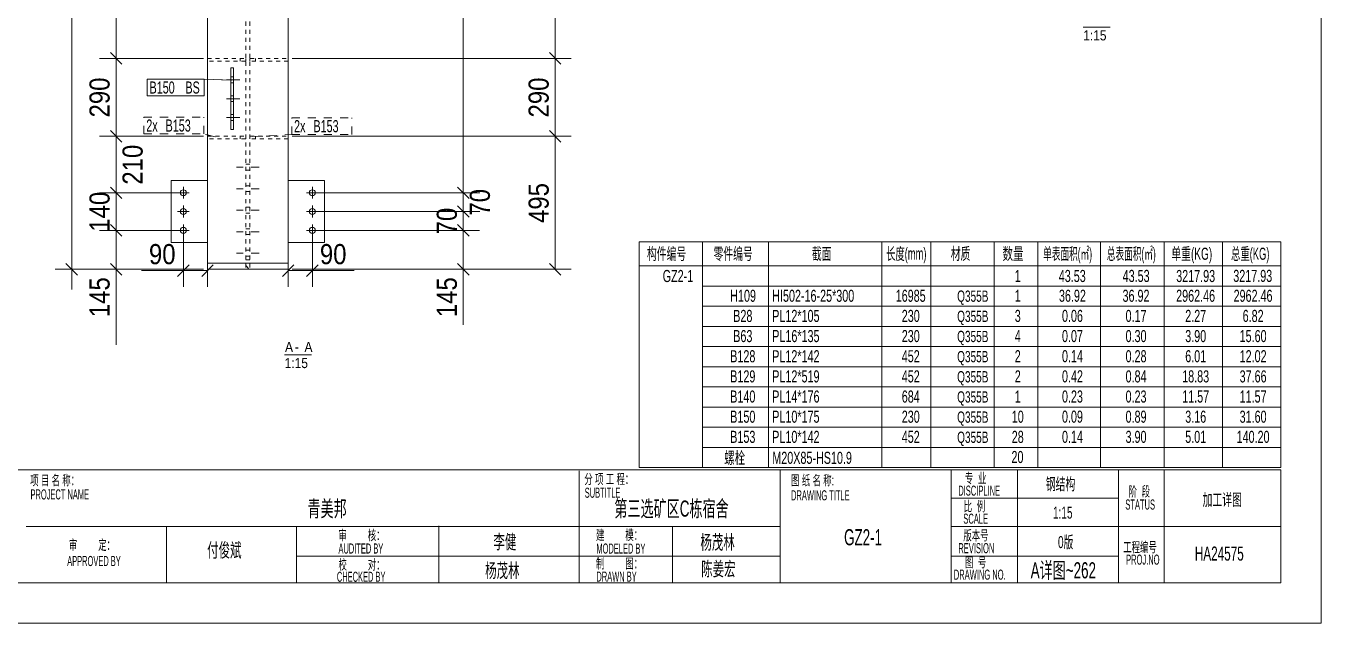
# Model space of a CAD drawing. Header units: inches. Extents: x 0 to 632, y -2591 to 0.
# Drawn here: x 265.1 to 586.5, y -1271 to -1122.9 of the extents above; entities that cross this region are included whole.
import ezdxf

# ---------------------------------------------------------------- set-up
doc = ezdxf.new("R2010")
doc.units = ezdxf.units.IN
doc.header["$MEASUREMENT"] = 0
for name, pattern in [('XKITLINE00', [0]), ('XKITLINE01', [4, 1, -1, 1, -1]), ('XKITLINE02', [4, 2, -2])]:
    doc.linetypes.add(name, pattern=pattern)
for name, color, linetype, lineweight in [('Bolt', 7, 'Continuous', 0), ('DrawingSheet', 5, 'Continuous', 0), ('OtherObjectType', 1, 'Continuous', 0), ('Part', 2, 'Continuous', 0), ('PartMark', 3, 'Continuous', 0), ('Z-DIMENSIONS', 1, 'Continuous', 0)]:
    doc.layers.add(name, color=color, linetype=linetype, lineweight=lineweight)
doc.styles.add('Arial', font='arial.ttf')
doc.styles.add('Arial Narrow', font='ARIAL.TTF')
doc.styles.add('romsim', font='ARIAL.TTF')

# ---------------------------------------------------------------- blocks, each defined once
blk = doc.blocks.new('A详图~262 (GZ2-1)')
at = {"layer": 'Bolt', "color": 2, "linetype": 'XKITLINE00', "lineweight": 0}
for p, q in [((317.38, 139.76), (320.72, 139.76)), ((317.38, 139.76), (320.72, 139.76)), ((318.52, 140.49), (319.18, 140.49)), ((318.52, 140.49), (319.18, 140.49)), ((318.52, 139.03), (319.18, 139.03)), ((318.52, 139.03), (319.18, 139.03)), ((317.38, 135.09), (320.72, 135.09)), ((317.38, 135.09), (320.72, 135.09)), ((318.52, 135.83), (319.18, 135.83)), ((318.52, 135.83), (319.18, 135.83)), ((318.52, 134.36), (319.18, 134.36)), ((318.52, 134.36), (319.18, 134.36)), ((317.38, 130.43), (320.72, 130.43)), ((317.38, 130.43), (320.72, 130.43)), ((318.52, 131.16), (319.18, 131.16)), ((318.52, 131.16), (319.18, 131.16)), ((318.52, 129.69), (319.18, 129.69)), ((318.52, 129.69), (319.18, 129.69)), ((306.72, 113.23), (306.72, 112.25)), ((306.72, 110.29), (306.72, 113.23)), ((338.72, 113.23), (338.72, 112.25)), ((338.72, 113.23), (338.72, 110.29)), ((305.25, 111.76), (306.23, 111.76)), ((305.25, 111.76), (308.18, 111.76)), ((306.72, 110.29), (306.72, 111.27)), ((308.18, 111.76), (307.21, 111.76)), ((337.25, 111.76), (338.23, 111.76)), ((340.18, 111.76), (337.25, 111.76)), ((338.72, 110.29), (338.72, 111.27)), ((340.18, 111.76), (339.21, 111.76)), ((305.25, 107.09), (306.23, 107.09)), ((305.25, 107.09), (308.18, 107.09)), ((306.72, 108.56), (306.72, 107.58)), ((306.72, 105.63), (306.72, 108.56)), ((306.72, 105.63), (306.72, 106.6)), ((308.18, 107.09), (307.21, 107.09)), ((337.25, 107.09), (338.23, 107.09)), ((340.18, 107.09), (337.25, 107.09)), ((338.72, 108.56), (338.72, 107.58)), ((338.72, 108.56), (338.72, 105.63)), ((338.72, 105.63), (338.72, 106.6)), ((340.18, 107.09), (339.21, 107.09)), ((306.72, 103.89), (306.72, 102.92)), ((306.72, 100.96), (306.72, 103.89)), ((338.72, 103.89), (338.72, 102.92)), ((338.72, 103.89), (338.72, 100.96)), ((305.25, 102.43), (306.23, 102.43)), ((305.25, 102.43), (308.18, 102.43)), ((306.72, 100.96), (306.72, 101.94)), ((308.18, 102.43), (307.21, 102.43)), ((337.25, 102.43), (338.23, 102.43)), ((340.18, 102.43), (337.25, 102.43)), ((338.72, 100.96), (338.72, 101.94)), ((340.18, 102.43), (339.21, 102.43))]:
    blk.add_line(p, q, dxfattribs=at)
at = {"layer": 'Bolt', "color": 2, "linetype": 'XKITLINE02', "lineweight": 0}
for p, q in [((320.72, 139.76), (317.38, 139.76)), ((320.72, 139.76), (317.38, 139.76)), ((319.18, 140.49), (318.52, 140.49)), ((319.18, 140.49), (318.52, 140.49)), ((319.18, 139.03), (318.52, 139.03)), ((319.18, 139.03), (318.52, 139.03)), ((320.72, 135.09), (317.38, 135.09)), ((320.72, 135.09), (317.38, 135.09)), ((319.18, 135.83), (318.52, 135.83)), ((319.18, 135.83), (318.52, 135.83)), ((319.18, 134.36), (318.52, 134.36)), ((319.18, 134.36), (318.52, 134.36)), ((320.72, 130.43), (317.38, 130.43)), ((320.72, 130.43), (317.38, 130.43)), ((319.18, 131.16), (318.52, 131.16)), ((319.18, 131.16), (318.52, 131.16)), ((319.18, 129.69), (318.52, 129.69)), ((319.18, 129.69), (318.52, 129.69)), ((325.55, 118.09), (319.88, 118.09)), ((325.55, 118.09), (319.88, 118.09)), ((325.55, 118.09), (319.88, 118.09)), ((325.55, 118.09), (319.88, 118.09)), ((323.25, 118.83), (322.18, 118.83)), ((323.25, 118.83), (322.18, 118.83)), ((323.25, 118.83), (322.18, 118.83)), ((323.25, 118.83), (322.18, 118.83)), ((323.25, 117.36), (322.18, 117.36)), ((323.25, 117.36), (322.18, 117.36)), ((323.25, 117.36), (322.18, 117.36)), ((323.25, 117.36), (322.18, 117.36)), ((325.55, 112.76), (319.88, 112.76)), ((325.55, 112.76), (319.88, 112.76)), ((325.55, 112.76), (319.88, 112.76)), ((325.55, 112.76), (319.88, 112.76)), ((323.25, 113.49), (322.18, 113.49)), ((323.25, 113.49), (322.18, 113.49)), ((323.25, 113.49), (322.18, 113.49)), ((323.25, 113.49), (322.18, 113.49)), ((323.25, 112.03), (322.18, 112.03)), ((323.25, 112.03), (322.18, 112.03)), ((323.25, 112.03), (322.18, 112.03)), ((323.25, 112.03), (322.18, 112.03)), ((325.55, 107.43), (319.88, 107.43)), ((325.55, 107.43), (319.88, 107.43)), ((325.55, 107.43), (319.88, 107.43)), ((325.55, 107.43), (319.88, 107.43)), ((323.25, 108.16), (322.18, 108.16)), ((323.25, 108.16), (322.18, 108.16)), ((323.25, 108.16), (322.18, 108.16)), ((323.25, 108.16), (322.18, 108.16)), ((323.25, 106.69), (322.18, 106.69)), ((323.25, 106.69), (322.18, 106.69)), ((323.25, 106.69), (322.18, 106.69)), ((323.25, 106.69), (322.18, 106.69)), ((325.55, 102.09), (319.88, 102.09)), ((325.55, 102.09), (319.88, 102.09)), ((325.55, 102.09), (319.88, 102.09)), ((325.55, 102.09), (319.88, 102.09)), ((323.25, 102.83), (322.18, 102.83)), ((323.25, 102.83), (322.18, 102.83)), ((323.25, 102.83), (322.18, 102.83)), ((323.25, 102.83), (322.18, 102.83)), ((323.25, 101.36), (322.18, 101.36)), ((323.25, 101.36), (322.18, 101.36)), ((323.25, 101.36), (322.18, 101.36)), ((323.25, 101.36), (322.18, 101.36)), ((325.55, 96.76), (319.88, 96.76)), ((325.55, 96.76), (319.88, 96.76)), ((325.55, 96.76), (319.88, 96.76)), ((325.55, 96.76), (319.88, 96.76)), ((323.25, 97.49), (322.18, 97.49)), ((323.25, 97.49), (322.18, 97.49)), ((323.25, 97.49), (322.18, 97.49)), ((323.25, 97.49), (322.18, 97.49)), ((323.25, 96.03), (322.18, 96.03)), ((323.25, 96.03), (322.18, 96.03)), ((323.25, 96.03), (322.18, 96.03)), ((323.25, 96.03), (322.18, 96.03))]:
    blk.add_line(p, q, dxfattribs=at)
at = {"layer": 'Bolt', "color": 2, "linetype": 'XKITLINE00', "lineweight": 0}
for centre in [(306.72, 111.76), (338.72, 111.76), (306.72, 107.09), (338.72, 107.09), (306.72, 102.43), (338.72, 102.43)]:
    blk.add_circle(centre, 0.733, dxfattribs=at)
at = {"layer": 'DrawingSheet', "color": 5, "linetype": 'XKITLINE00', "lineweight": 0}
for p, q in [((589, 5), (589, 836)), ((5, 5), (589, 5))]:
    blk.add_line(p, q, dxfattribs=at)
at = {"layer": 'OtherObjectType', "color": 6, "linetype": 'XKITLINE00', "lineweight": 0}
for p, q in [((529.98, 152.79), (536.64, 152.79)), ((331.85, 71.51), (338.52, 71.51))]:
    blk.add_line(p, q, dxfattribs=at)
at = {"layer": 'OtherObjectType', "color": 3, "linetype": 'XKITLINE00', "lineweight": 0}
for p, q in [((419.8, 93.6), (419.8, 99.6)), ((579, 99.6), (419.8, 99.6)), ((435.5, 99.6), (435.5, 93.6)), ((451.9, 93.6), (451.9, 99.6)), ((480, 93.6), (480, 99.6)), ((492.17, 93.6), (492.17, 99.6)), ((507.9, 93.6), (507.9, 99.6)), ((518.7, 93.6), (518.7, 99.6)), ((534.3, 99.6), (534.3, 93.6)), ((550.1, 99.6), (550.1, 93.6)), ((564.5, 99.6), (564.5, 93.6)), ((579, 93.6), (579, 99.6)), ((579, 93.6), (419.8, 93.6)), ((419.8, 88.6), (419.8, 93.6)), ((419.8, 93.6), (579, 93.6)), ((435.5, 93.6), (435.5, 88.6)), ((451.9, 93.6), (451.9, 88.6)), ((480, 93.6), (480, 88.6)), ((492.17, 93.6), (492.17, 88.6)), ((507.9, 93.6), (507.9, 88.6)), ((518.7, 88.6), (518.7, 93.6)), ((534.3, 93.6), (534.3, 88.6)), ((550.1, 88.6), (550.1, 93.6)), ((564.5, 88.6), (564.5, 93.6)), ((579, 93.6), (579, 88.6)), ((419.8, 83.6), (419.8, 88.6)), ((435.5, 88.6), (579, 88.6)), ((435.5, 88.6), (435.5, 83.6)), ((451.9, 88.6), (451.9, 83.6)), ((480, 88.6), (480, 83.6)), ((492.17, 88.6), (492.17, 83.6)), ((507.9, 88.6), (507.9, 83.6)), ((518.7, 88.6), (518.7, 83.6)), ((534.3, 88.6), (534.3, 83.6)), ((550.1, 83.6), (550.1, 88.6)), ((564.5, 88.6), (564.5, 83.6)), ((579, 88.6), (579, 83.6)), ((419.8, 78.6), (419.8, 83.6)), ((435.5, 83.6), (579, 83.6)), ((435.5, 83.6), (435.5, 78.6)), ((451.9, 83.6), (451.9, 78.6)), ((480, 83.6), (480, 78.6)), ((492.17, 83.6), (492.17, 78.6)), ((507.9, 83.6), (507.9, 78.6)), ((518.7, 83.6), (518.7, 78.6)), ((534.3, 83.6), (534.3, 78.6)), ((550.1, 78.6), (550.1, 83.6)), ((564.5, 83.6), (564.5, 78.6)), ((579, 83.6), (579, 78.6)), ((419.8, 73.6), (419.8, 78.6)), ((435.5, 78.6), (579, 78.6)), ((435.5, 78.6), (435.5, 73.6)), ((451.9, 78.6), (451.9, 73.6)), ((480, 78.6), (480, 73.6)), ((492.17, 78.6), (492.17, 73.6)), ((507.9, 78.6), (507.9, 73.6)), ((518.7, 78.6), (518.7, 73.6)), ((534.3, 78.6), (534.3, 73.6)), ((550.1, 73.6), (550.1, 78.6)), ((564.5, 78.6), (564.5, 73.6)), ((579, 78.6), (579, 73.6)), ((419.8, 68.6), (419.8, 73.6)), ((435.5, 73.6), (579, 73.6)), ((435.5, 73.6), (435.5, 68.6)), ((451.9, 73.6), (451.9, 68.6)), ((480, 73.6), (480, 68.6)), ((492.17, 73.6), (492.17, 68.6)), ((507.9, 73.6), (507.9, 68.6)), ((518.7, 73.6), (518.7, 68.6)), ((534.3, 73.6), (534.3, 68.6)), ((550.1, 68.6), (550.1, 73.6)), ((564.5, 73.6), (564.5, 68.6)), ((579, 73.6), (579, 68.6)), ((419.8, 63.6), (419.8, 68.6)), ((435.5, 68.6), (579, 68.6)), ((435.5, 68.6), (435.5, 63.6)), ((451.9, 68.6), (451.9, 63.6)), ((480, 68.6), (480, 63.6)), ((492.17, 68.6), (492.17, 63.6)), ((507.9, 68.6), (507.9, 63.6)), ((518.7, 68.6), (518.7, 63.6)), ((534.3, 68.6), (534.3, 63.6)), ((550.1, 63.6), (550.1, 68.6)), ((564.5, 68.6), (564.5, 63.6)), ((579, 68.6), (579, 63.6)), ((419.8, 58.6), (419.8, 63.6)), ((435.5, 63.6), (579, 63.6)), ((435.5, 63.6), (435.5, 58.6)), ((451.9, 63.6), (451.9, 58.6)), ((480, 63.6), (480, 58.6)), ((492.17, 63.6), (492.17, 58.6)), ((507.9, 63.6), (507.9, 58.6)), ((518.7, 63.6), (518.7, 58.6)), ((534.3, 63.6), (534.3, 58.6)), ((550.1, 58.6), (550.1, 63.6)), ((564.5, 63.6), (564.5, 58.6)), ((579, 63.6), (579, 58.6)), ((419.8, 53.6), (419.8, 58.6)), ((435.5, 58.6), (579, 58.6)), ((435.5, 58.6), (435.5, 53.6)), ((451.9, 58.6), (451.9, 53.6)), ((480, 58.6), (480, 53.6)), ((492.17, 58.6), (492.17, 53.6)), ((507.9, 58.6), (507.9, 53.6)), ((518.7, 58.6), (518.7, 53.6)), ((534.3, 58.6), (534.3, 53.6)), ((550.1, 53.6), (550.1, 58.6)), ((564.5, 58.6), (564.5, 53.6)), ((579, 58.6), (579, 53.6)), ((419.8, 48.6), (419.8, 53.6)), ((435.5, 53.6), (579, 53.6)), ((435.5, 53.6), (435.5, 48.6)), ((451.9, 53.6), (451.9, 48.6)), ((480, 53.6), (480, 48.6)), ((492.17, 53.6), (492.17, 48.6)), ((507.9, 53.6), (507.9, 48.6)), ((518.7, 53.6), (518.7, 48.6)), ((534.3, 53.6), (534.3, 48.6)), ((550.1, 48.6), (550.1, 53.6)), ((564.5, 53.6), (564.5, 48.6)), ((579, 53.6), (579, 48.6)), ((419.8, 43.6), (419.8, 48.6)), ((419.8, 43.6), (419.8, 48.6)), ((435.5, 48.6), (579, 48.6)), ((435.5, 48.6), (435.5, 43.6)), ((451.9, 48.6), (451.9, 43.6)), ((480, 43.6), (480, 48.6)), ((492.17, 48.6), (492.17, 43.6)), ((507.9, 48.6), (507.9, 43.6)), ((518.7, 43.6), (518.7, 48.6)), ((534.3, 48.6), (534.3, 43.6)), ((550.1, 43.6), (550.1, 48.6)), ((564.5, 48.6), (564.5, 43.6)), ((579, 48.6), (579, 43.6)), ((579, 43), (171.6, 43)), ((406.8, 43), (336.8, 43)), ((404.9, 42.8), (404.9, 15.1)), ((579, 43.6), (419.8, 43.6)), ((435.5, 43.6), (579, 43.6)), ((454.8, 43), (454.8, 15)), ((497.2, 43), (497.2, 15)), ((513.7, 43), (513.7, 15)), ((538.7, 43), (538.7, 15)), ((550.1, 43), (550.1, 15)), ((579, 43), (579, 15)), ((538.7, 36), (497.2, 36)), ((454.8, 29), (267.7, 29)), ((302.5, 29), (302.5, 15)), ((334.8, 29), (334.8, 15)), ((370.1, 29.1), (370.1, 15.1)), ((428.1, 29), (428.1, 15)), ((579, 29), (497.2, 29)), ((454.8, 21.6), (334.8, 21.6)), ((538.7, 21.6), (497.2, 21.6)), ((579, 15), (171.6, 15))]:
    blk.add_line(p, q, dxfattribs=at)
at = {"layer": 'Part', "color": 2, "linetype": 'XKITLINE00', "lineweight": 0}
for p, q in [((312.72, 182.2), (312.72, 92.76)), ((332.72, 182.2), (332.72, 92.76)), ((318.52, 142.76), (319.18, 142.76)), ((318.52, 127.43), (318.52, 142.76)), ((319.18, 142.76), (319.18, 127.43)), ((319.18, 127.43), (318.52, 127.43)), ((303.72, 114.76), (312.72, 114.76)), ((303.72, 114.76), (303.72, 99.43)), ((332.72, 114.76), (341.72, 114.76)), ((341.72, 114.76), (341.72, 99.43)), ((303.72, 99.43), (312.72, 99.43)), ((341.72, 99.43), (332.72, 99.43)), ((312.72, 94.29), (332.72, 94.29)), ((332.72, 92.76), (312.72, 92.76))]:
    blk.add_line(p, q, dxfattribs=at)
at = {"layer": 'Part', "color": 6, "linetype": 'XKITLINE01', "lineweight": 0}
for p, q in [((322.18, 182.2), (322.18, 92.76)), ((323.25, 182.2), (323.25, 92.76)), ((312.72, 145.09), (322.18, 145.09)), ((312.72, 144.43), (312.72, 145.09)), ((320.85, 145.09), (320.85, 144.43)), ((322.18, 145.09), (322.18, 144.43)), ((323.25, 145.09), (332.72, 145.09)), ((323.25, 144.43), (323.25, 145.09)), ((324.58, 145.09), (324.58, 144.43)), ((332.72, 145.09), (332.72, 144.43)), ((322.18, 144.43), (312.72, 144.43)), ((319.18, 142.76), (318.52, 142.76)), ((318.52, 142.76), (318.52, 127.43)), ((319.18, 127.43), (319.18, 142.76)), ((332.72, 144.43), (323.25, 144.43)), ((312.72, 125.76), (322.18, 125.76)), ((312.72, 125.09), (312.72, 125.76)), ((318.52, 127.43), (319.18, 127.43)), ((320.85, 125.76), (320.85, 125.09)), ((322.18, 125.76), (322.18, 125.09)), ((323.25, 125.76), (332.72, 125.76)), ((323.25, 125.09), (323.25, 125.76)), ((324.58, 125.76), (324.58, 125.09)), ((332.72, 125.76), (332.72, 125.09)), ((322.18, 125.09), (312.72, 125.09)), ((332.72, 125.09), (323.25, 125.09)), ((303.72, 99.43), (303.72, 114.76)), ((303.72, 114.76), (312.72, 114.76)), ((312.72, 114.76), (312.72, 99.43)), ((312.72, 114.76), (312.72, 99.43)), ((332.72, 114.76), (341.72, 114.76)), ((332.72, 99.43), (332.72, 114.76)), ((332.72, 99.43), (332.72, 114.76)), ((341.72, 114.76), (341.72, 99.43)), ((312.72, 99.43), (303.72, 99.43)), ((341.72, 99.43), (332.72, 99.43)), ((322.18, 95.09), (323.25, 95.09)), ((322.18, 93.69), (323.12, 92.76))]:
    blk.add_line(p, q, dxfattribs=at)
at = {"layer": 'PartMark', "color": 4, "linetype": 'XKITLINE00', "lineweight": 0}
for p, q in [((297.73, 139.96), (311.91, 139.96)), ((297.73, 135.76), (297.73, 139.96)), ((311.91, 135.76), (311.91, 139.96)), ((318.67, 139.67), (311.91, 139.96)), ((316.17, 139.78), (318.67, 139.67)), ((297.73, 135.76), (311.91, 135.76)), ((312.21, 126.23), (314.63, 125.61)), ((326.43, 125.81), (323.93, 125.68))]:
    blk.add_line(p, q, dxfattribs=at)
at = {"layer": 'PartMark', "color": 4, "linetype": 'XKITLINE02', "lineweight": 0}
for p, q in [((296.92, 130.53), (311.8, 130.53)), ((296.92, 126.33), (296.92, 130.53)), ((311.8, 126.33), (311.8, 130.53)), ((333.59, 130.37), (348.48, 130.37)), ((333.59, 126.17), (333.59, 130.37)), ((348.48, 126.17), (348.48, 130.37)), ((296.92, 126.33), (311.8, 126.33)), ((314.63, 125.61), (311.8, 126.33)), ((323.93, 125.68), (333.59, 126.17)), ((333.59, 126.17), (348.48, 126.17))]:
    blk.add_line(p, q, dxfattribs=at)
at = {"layer": 'Z-DIMENSIONS', "color": 4, "linetype": 'XKITLINE00', "lineweight": 0}
for p, q in [((279.01, 92.76), (279.01, 776.97)), ((376.18, 111.76), (376.18, 770.3)), ((290.02, 145.09), (290.02, 220.98)), ((398.96, 145.09), (398.96, 220.98)), ((290.02, 145.09), (290.02, 150.09)), ((398.96, 145.09), (398.96, 150.09)), ((311.72, 145.09), (285.92, 145.09)), ((311.72, 145.09), (285.92, 145.09)), ((288.61, 146.51), (291.43, 143.68)), ((288.61, 146.51), (291.43, 143.68)), ((290.02, 125.76), (290.02, 145.09)), ((290.02, 145.09), (290.02, 140.09)), ((333.72, 145.09), (402.96, 145.09)), ((333.72, 145.09), (402.96, 145.09)), ((397.55, 146.51), (400.38, 143.68)), ((397.55, 146.51), (400.38, 143.68)), ((398.96, 125.76), (398.96, 145.09)), ((398.96, 145.09), (398.96, 140.09)), ((290.02, 125.76), (290.02, 130.76)), ((398.96, 125.76), (398.96, 130.76)), ((311.72, 125.76), (285.92, 125.76)), ((311.72, 125.76), (286.02, 125.76)), ((288.61, 127.17), (291.43, 124.34)), ((288.61, 127.17), (291.43, 124.34)), ((290.02, 111.76), (290.02, 125.76)), ((290.02, 125.76), (290.02, 120.76)), ((333.72, 125.76), (402.96, 125.76)), ((333.72, 125.76), (402.96, 125.76)), ((397.55, 127.17), (400.38, 124.34)), ((397.55, 127.17), (400.38, 124.34)), ((398.96, 92.76), (398.96, 125.76)), ((398.96, 125.76), (398.96, 120.76)), ((290.02, 111.76), (290.02, 116.76)), ((376.18, 111.76), (376.18, 116.76)), ((288.61, 113.17), (291.43, 110.34)), ((288.61, 113.17), (291.43, 110.34)), ((312.72, 113.76), (312.72, 88.43)), ((312.72, 113.76), (312.72, 88.43)), ((332.72, 113.76), (332.72, 88.43)), ((332.72, 113.76), (332.72, 88.43)), ((374.77, 113.17), (377.6, 110.34)), ((374.77, 113.17), (377.6, 110.34)), ((305.72, 111.76), (285.92, 111.76)), ((305.72, 111.76), (286.02, 111.76)), ((290.02, 102.43), (290.02, 111.76)), ((290.02, 111.76), (290.02, 106.76)), ((339.72, 111.76), (380.18, 111.76)), ((339.72, 111.76), (380.28, 111.76)), ((376.18, 107.09), (376.18, 112.09)), ((376.18, 111.76), (376.18, 106.76)), ((376.18, 107.09), (376.18, 111.76)), ((290.02, 102.43), (290.02, 107.43)), ((339.72, 107.09), (380.18, 107.09)), ((339.72, 107.09), (380.28, 107.09)), ((374.77, 108.51), (377.6, 105.68)), ((374.77, 108.51), (377.6, 105.68)), ((376.18, 102.43), (376.18, 107.43)), ((376.18, 102.43), (376.18, 107.09)), ((376.18, 107.09), (376.18, 102.09)), ((288.61, 103.84), (291.43, 101.01)), ((288.61, 103.84), (291.43, 101.01)), ((374.77, 103.84), (377.6, 101.01)), ((374.77, 103.84), (377.6, 101.01)), ((305.72, 102.43), (285.92, 102.43)), ((305.72, 102.43), (285.92, 102.43)), ((290.02, 92.76), (290.02, 102.43)), ((290.02, 102.43), (290.02, 97.43)), ((306.72, 101.43), (306.72, 88.43)), ((306.72, 101.43), (306.72, 88.43)), ((338.72, 101.43), (338.72, 88.43)), ((338.72, 101.43), (338.72, 88.43)), ((339.72, 102.43), (380.18, 102.43)), ((339.72, 102.43), (380.18, 102.43)), ((376.18, 92.76), (376.18, 102.43)), ((376.18, 102.43), (376.18, 97.43)), ((277.59, 94.17), (280.42, 91.34)), ((288.61, 94.17), (291.43, 91.34)), ((308.13, 93.84), (305.3, 91.01)), ((308.13, 93.84), (305.3, 91.01)), ((314.13, 93.84), (311.3, 91.01)), ((314.13, 93.84), (311.3, 91.01)), ((334.13, 93.84), (331.3, 91.01)), ((334.13, 93.84), (331.3, 91.01)), ((340.13, 93.84), (337.3, 91.01)), ((340.13, 93.84), (337.3, 91.01)), ((374.77, 94.17), (377.6, 91.34)), ((397.55, 94.17), (400.38, 91.34)), ((311.72, 92.76), (274.91, 92.76)), ((279.01, 92.76), (279.01, 87.76)), ((311.72, 92.76), (285.92, 92.76)), ((290.02, 92.76), (290.02, 79.01)), ((290.02, 92.76), (290.02, 74.01)), ((306.72, 92.43), (296.3, 92.43)), ((306.72, 92.43), (296.3, 92.43)), ((306.72, 92.43), (296.3, 92.43)), ((306.72, 92.43), (296.3, 92.43)), ((306.72, 92.43), (312.72, 92.43)), ((306.72, 92.43), (312.72, 92.43)), ((332.72, 92.43), (338.72, 92.43)), ((332.72, 92.43), (338.72, 92.43)), ((333.72, 92.76), (402.96, 92.76)), ((333.72, 92.76), (380.18, 92.76)), ((338.72, 92.43), (349.13, 92.43)), ((338.72, 92.43), (349.13, 92.43)), ((338.72, 92.43), (349.13, 92.43)), ((338.72, 92.43), (349.13, 92.43)), ((376.18, 92.76), (376.18, 79.01)), ((376.18, 92.76), (376.18, 79.01))]:
    blk.add_line(p, q, dxfattribs=at)
at = {"layer": 'Z-DIMENSIONS', "color": 7}
for p in [(290.02, 145.09), (290.02, 145.09), (398.96, 145.09), (398.96, 145.09), (290.02, 125.76), (290.02, 125.76), (398.96, 125.76), (398.96, 125.76), (290.02, 111.76), (290.02, 111.76), (376.18, 111.76), (376.18, 111.76), (376.18, 107.09), (376.18, 107.09), (290.02, 102.43), (290.02, 102.43), (376.18, 102.43), (376.18, 102.43), (279.01, 92.76), (290.02, 92.76), (306.72, 92.43), (306.72, 92.43), (312.72, 92.43), (312.72, 92.43), (332.72, 92.43), (332.72, 92.43), (338.72, 92.43), (338.72, 92.43), (376.18, 92.76), (398.96, 92.76)]:
    blk.add_point(p, dxfattribs=at)
at = {"layer": 'OtherObjectType', "color": 6}
for s, height, style, width, p in [('1:15', 2.5, 'Arial Narrow', 0.85, (529.98, 149.54)), ('GZ2-1', 3, 'Arial Narrow', 0.6375, (425.65, 89.6)), ('1', 3, 'Arial Narrow', 0.6375, (512.99, 89.6)), ('43.53', 3, 'Arial Narrow', 0.6375, (523.92, 89.61)), ('43.53', 3, 'Arial Narrow', 0.6375, (539.77, 89.62)), ('3217.93', 3, 'Arial Narrow', 0.6375, (553.05, 89.6)), ('3217.93', 3, 'Arial Narrow', 0.6375, (567.21, 89.63)), ('A', 2.5, 'Arial Narrow', 0.85, (331.94, 72.26)), ('A', 2.5, 'Arial Narrow', 0.85, (336.77, 72.26)), ('1:15', 2.5, 'Arial Narrow', 0.85, (331.85, 68.26)), ('-', 2.5, 'Arial Narrow', 0.85, (334.35, 72.26)), ('GZ2-1', 4, 'Arial', 0.595, (470.65, 24.3))]:
    blk.add_text(s, height=height, dxfattribs=dict(at, style=style, width=width)).set_placement(p)
at = {"layer": 'OtherObjectType', "color": 4, "style": 'Arial Narrow'}
for s, height, width, p in [('构件编号', 3, 0.595, (421.75, 95.13)), ('零件编号', 3, 0.595, (438.25, 95.13)), ('截面', 3, 0.595, (462.65, 95.13)), ('长度(mm)', 3, 0.5525, (481.05, 95.13)), ('材质', 3, 0.595, (497.12, 95.15)), ('数量', 3, 0.6375, (509.95, 95.13)), ('单表面积(㎡)', 3, 0.51, (520.05, 95.13)), ('总表面积(㎡)', 3, 0.51, (535.85, 95.13)), ('单重(KG)', 3, 0.595, (551.85, 95.13)), ('总重(KG)', 3, 0.5525, (566.65, 95.13)), ('H109', 3, 0.6375, (442.4, 84.7)), ('HI502-16-25*300', 3, 0.6375, (452.82, 84.7)), ('16985', 3, 0.6375, (483.46, 84.7)), ('Q355B', 2.8, 0.6375, (498.7, 84.7)), ('1', 3, 0.6375, (513, 84.7)), ('36.92', 3, 0.6375, (523.96, 84.71)), ('36.92', 3, 0.6375, (539.74, 84.7)), ('2962.46', 3, 0.6375, (553.04, 84.7)), ('2962.46', 3, 0.6375, (567.29, 84.7)), ('B28', 3, 0.6375, (443.15, 79.7)), ('PL12*105', 3, 0.6375, (452.82, 79.7)), ('230', 3, 0.6375, (484.96, 79.7)), ('Q355B', 2.8, 0.6375, (498.7, 79.7)), ('3', 3, 0.6375, (513, 79.7)), ('0.06', 3, 0.6375, (524.71, 79.71)), ('0.17', 3, 0.6375, (540.49, 79.7)), ('2.27', 3, 0.6375, (555.29, 79.7)), ('6.82', 3, 0.6375, (569.54, 79.7)), ('B63', 3, 0.6375, (443.15, 74.7)), ('PL16*135', 3, 0.6375, (452.82, 74.7)), ('230', 3, 0.6375, (484.96, 74.7)), ('Q355B', 2.8, 0.6375, (498.7, 74.7)), ('4', 3, 0.6375, (513, 74.7)), ('0.07', 3, 0.6375, (524.71, 74.71)), ('0.30', 3, 0.6375, (540.49, 74.7)), ('3.90', 3, 0.6375, (555.29, 74.7)), ('15.60', 3, 0.6375, (568.79, 74.7)), ('B128', 3, 0.6375, (442.4, 69.7)), ('PL12*142', 3, 0.6375, (452.82, 69.7)), ('452', 3, 0.6375, (484.96, 69.7)), ('Q355B', 2.8, 0.6375, (498.7, 69.7)), ('2', 3, 0.6375, (513, 69.7)), ('0.14', 3, 0.6375, (524.71, 69.71)), ('0.28', 3, 0.6375, (540.49, 69.7)), ('6.01', 3, 0.6375, (555.29, 69.7)), ('12.02', 3, 0.6375, (568.79, 69.7)), ('B129', 3, 0.6375, (442.4, 64.7)), ('PL12*519', 3, 0.6375, (452.82, 64.7)), ('452', 3, 0.6375, (484.96, 64.7)), ('Q355B', 2.8, 0.6375, (498.7, 64.7)), ('2', 3, 0.6375, (513, 64.7)), ('0.42', 3, 0.6375, (524.71, 64.71)), ('0.84', 3, 0.6375, (540.49, 64.7)), ('18.83', 3, 0.6375, (554.54, 64.7)), ('37.66', 3, 0.6375, (568.79, 64.7)), ('B140', 3, 0.6375, (442.4, 59.7)), ('PL14*176', 3, 0.6375, (452.82, 59.7)), ('684', 3, 0.6375, (484.96, 59.7)), ('Q355B', 2.8, 0.6375, (498.7, 59.7)), ('1', 3, 0.6375, (513, 59.7)), ('0.23', 3, 0.6375, (524.71, 59.71)), ('0.23', 3, 0.6375, (540.49, 59.7)), ('11.57', 3, 0.6375, (554.54, 59.7)), ('11.57', 3, 0.6375, (568.79, 59.7)), ('B150', 3, 0.6375, (442.4, 54.7)), ('PL10*175', 3, 0.6375, (452.82, 54.7)), ('230', 3, 0.6375, (484.96, 54.7)), ('Q355B', 2.8, 0.6375, (498.7, 54.7)), ('10', 3, 0.6375, (512.25, 54.7)), ('0.09', 3, 0.6375, (524.71, 54.71)), ('0.89', 3, 0.6375, (540.49, 54.7)), ('3.16', 3, 0.6375, (555.29, 54.7)), ('31.60', 3, 0.6375, (568.79, 54.7)), ('B153', 3, 0.6375, (442.4, 49.7)), ('PL10*142', 3, 0.6375, (452.82, 49.7)), ('452', 3, 0.6375, (484.96, 49.7)), ('Q355B', 2.8, 0.6375, (498.7, 49.7)), ('28', 3, 0.6375, (512.25, 49.7)), ('0.14', 3, 0.6375, (524.71, 49.71)), ('3.90', 3, 0.6375, (540.49, 49.7)), ('5.01', 3, 0.6375, (555.29, 49.7)), ('140.20', 3, 0.6375, (568.04, 49.7)), ('螺栓', 3, 0.6375, (440.9, 44.5)), ('M20X85-HS10.9', 3, 0.6375, (452.84, 44.5)), ('20', 3, 0.6375, (512.18, 44.7))]:
    blk.add_text(s, height=height, dxfattribs=dict(at, width=width)).set_placement(p)
at = {"layer": 'OtherObjectType', "color": 7, "style": 'Arial'}
for s, height, width, p in [('项 目 名 称：', 2.5, 0.595, (268.7, 39.18)), ('分 项 工 程：', 2.5, 0.595, (406.2, 39.49)), ('图 纸 名 称:', 2.5, 0.595, (457.5, 39.17)), ('专  业', 2.5, 0.595, (500.63, 39.71)), ('SUBTITLE', 2.5, 0.51, (406.3, 36.09)), ('DISCIPLINE', 2.5, 0.4675, (498.98, 36.61)), ('钢结构', 3, 0.595, (520.7, 38)), ('阶  段', 2.5, 0.595, (541.23, 36.41)), ('PROJECT NAME', 2.5, 0.51, (268.8, 35.67)), ('DRAWING TITLE', 2.5, 0.51, (457.5, 35.45)), ('比  例', 2.5, 0.595, (500.33, 32.73)), ('STATUS', 2.5, 0.4675, (540.43, 33.16)), ('加工详图', 3, 0.595, (559.6, 34.1)), ('SCALE', 2.5, 0.4675, (500.24, 29.66)), ('1:15', 3, 0.595, (522.48, 30.9)), ('审         定：', 2.5, 0.595, (278.3, 23.14)), ('审         核：', 2.5, 0.595, (345.2, 25.57)), ('李健', 3.5, 0.595, (383.64, 23.4)), ('建         模：', 2.5, 0.595, (409.1, 25.62)), ('杨茂林', 3.5, 0.595, (435, 23.3)), ('版本号', 2.5, 0.595, (500.23, 25.51)), ('0版', 3, 0.595, (523.72, 23.6)), ('付俊斌', 3.5, 0.595, (312.62, 21.35)), ('AUDITED BY', 2.5, 0.51, (345.2, 22.25)), ('MODELED BY', 2.5, 0.51, (409.2, 22.24)), ('REVISION', 2.5, 0.4675, (499, 22.34)), ('工程编号', 2.5, 0.595, (539.9, 22.6)), ('APPROVED BY', 2.5, 0.51, (277.9, 19.15)), ('校         对：', 2.5, 0.595, (345.2, 18.27)), ('杨茂林', 3.5, 0.595, (381.6, 16.3)), ('制         图：', 2.5, 0.595, (409.1, 18.55)), ('陈姜宏', 3.5, 0.595, (435.2, 16.7)), ('图  号', 2.5, 0.595, (500.63, 18.84)), ('PROJ.NO', 2.5, 0.4675, (540.62, 19.5)), ('CHECKED BY', 2.5, 0.51, (344.8, 15.24)), ('DRAWN BY', 2.5, 0.51, (409.2, 15.29)), ('DRAWING NO.', 2.5, 0.4675, (497.87, 15.77))]:
    blk.add_text(s, height=height, dxfattribs=dict(at, width=width)).set_placement(p)
at = {"layer": 'OtherObjectType', "color": 2, "style": 'Arial', "width": 0.595}
for s, height, p in [('青美邦', 4, (337.51, 31.4)), ('第三选矿区C栋宿舍', 4, (413.65, 31.4)), ('HA24575', 3.5, (557.68, 20.5))]:
    blk.add_text(s, height=height, dxfattribs=at).set_placement(p)
at = {"layer": 'OtherObjectType', "color": 1, "style": 'Arial', "width": 0.595}
blk.add_text('A详图~262', height=4, dxfattribs=at).set_placement((516.95, 16.1))
at = {"layer": 'PartMark', "color": 4, "style": 'romsim', "width": 0.6375}
for s, p in [('B150', (298.33, 136.36)), ('BS', (307.22, 136.36)), ('2x', (297.52, 126.93)), ('B153', (302.31, 126.93)), ('2x', (334.19, 126.77)), ('B153', (338.99, 126.77))]:
    blk.add_text(s, height=3, dxfattribs=at).set_placement(p)
at = {"layer": 'Z-DIMENSIONS', "color": 7, "style": 'Arial Narrow', "width": 0.85}
for s, p in [('290', (288.42, 130.43)), ('290', (397.36, 130.43)), ('210', (296.62, 113.76)), ('495', (397.36, 104.26)), ('140', (288.42, 102.09)), ('70', (382.78, 106.09)), ('70', (374.58, 101.43)), ('145', (288.42, 80.89)), ('145', (374.58, 80.89))]:
    blk.add_text(s, height=5, rotation=90.0002, dxfattribs=at).set_placement(p)
for p in [(298.18, 94.03), (298.18, 94.03), (340.59, 94.03), (340.59, 94.03)]:
    blk.add_text('90', height=5, dxfattribs=at).set_placement(p)

msp = doc.modelspace()

# ---------------------------------------------------------------- block references
msp.add_blockref('A详图~262 (GZ2-1)', (-2.5, -1276))

doc.saveas('drawing.dxf')
